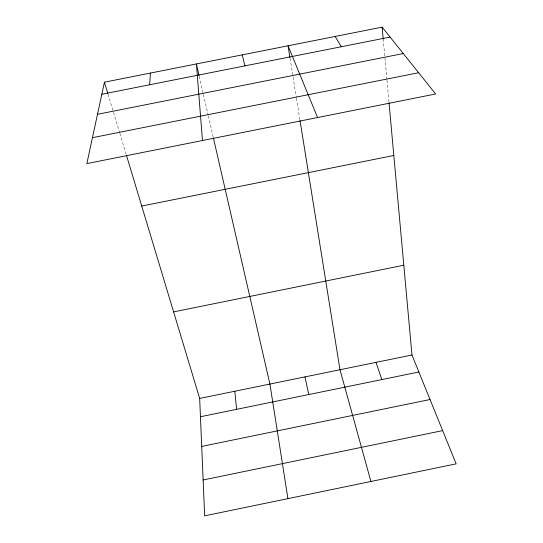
<?xml version="1.0" encoding="UTF-8"?>
<svg xmlns="http://www.w3.org/2000/svg" width="543" height="543" viewBox="0 0 543 543"><rect width="100%" height="100%" fill="white"/><g stroke="black" fill="none" stroke-linecap="round" stroke-linejoin="round"><path stroke-width="0.41" stroke-dasharray="2.71 2.04" d="M108.043 94.177L119.63 132.635M119.867 133.442L126.193 154.45M199.24 76.319L203.218 93.634M203.408 94.455L208.125 115.007M208.315 115.829L213.195 137.087M290.057 58.305L296.329 97.441M296.464 98.269L299.912 119.779M383.222 38.96L386.901 79.407M386.976 80.242L389.032 102.844"/><path stroke-width="0.81" d="M149.603 84.783L150.459 73.061M104.432 82.176L86.853 163.599L435.662 93.973L382.143 27.15L104.432 82.176L107.806 93.376M203.136 479.971L442.66 430.613M199.668 398.433L411.974 355.013L456.147 463.851L204.657 515.85L199.668 398.433L126.438 155.257M200.448 416.746L418.863 371.996M201.711 446.421L430.036 399.519M173.604 311.892L403.802 265.215M141.737 206.055L393.818 155.474M97.496 114.308L403.279 53.54M92.446 137.691L418.646 72.728M101.826 94.258L390.098 37.073M335.14 36.462L341.309 46.752M317.58 117.539L288.055 45.795L289.921 57.47M376 362.371L381.865 379.577M370.917 481.478L339.979 369.735L300.041 120.607M242.266 54.87L244.913 65.873M199.05 75.497L196.403 63.952L202.471 140.522M213.385 137.902L269.919 384.064L287.919 498.637M304.976 376.896L308.791 394.551M234.814 391.245L236.612 409.334M382.143 27.15L383.222 38.96M389.032 102.844L411.974 355.013"/></g></svg>
